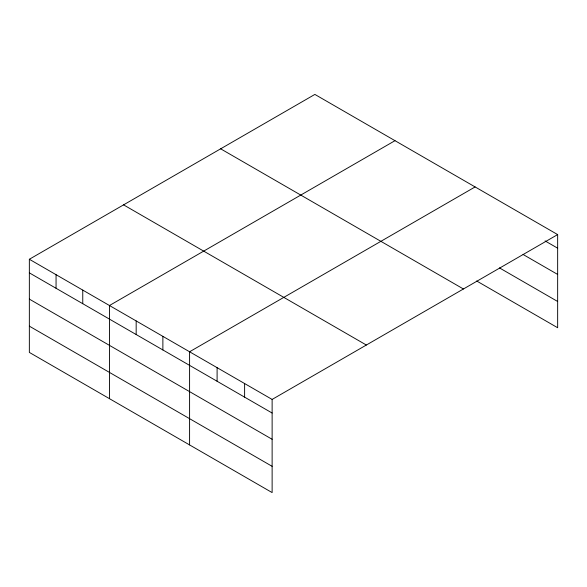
<?xml version="1.0" encoding="UTF-8"?>
<svg xmlns="http://www.w3.org/2000/svg" width="587" height="587" viewBox="0 0 587 587"><rect width="100%" height="100%" fill="white"/><g stroke="black" fill="none" stroke-linecap="round" stroke-linejoin="round"><path stroke-width="0.88" d="M557.65 234.587L314.874 94.419L29.35 259.263L29.35 352.413L272.126 492.581L272.126 399.431L557.65 234.587L557.65 327.737L476.681 280.99M394.992 140.675L109.468 305.519L109.468 398.668M475.103 186.93L189.586 351.774L189.586 444.924M545.074 240.919L557.65 248.184M523.061 254.465L557.65 274.437M499.478 267.899L557.65 301.483M220.653 148.819L463.429 288.987M123.571 204.863L366.347 345.031M29.35 259.263L272.126 399.431M29.35 272.86L272.126 413.028M29.35 299.113L272.126 439.281M29.35 326.159L272.126 466.327M244.61 383.546L244.61 397.142M217.102 367.66L217.102 381.257M162.878 336.358L162.878 349.955M136.169 320.935L136.169 334.539M82.76 290.103L82.76 303.699M56.059 274.679L56.059 288.283"/></g></svg>
